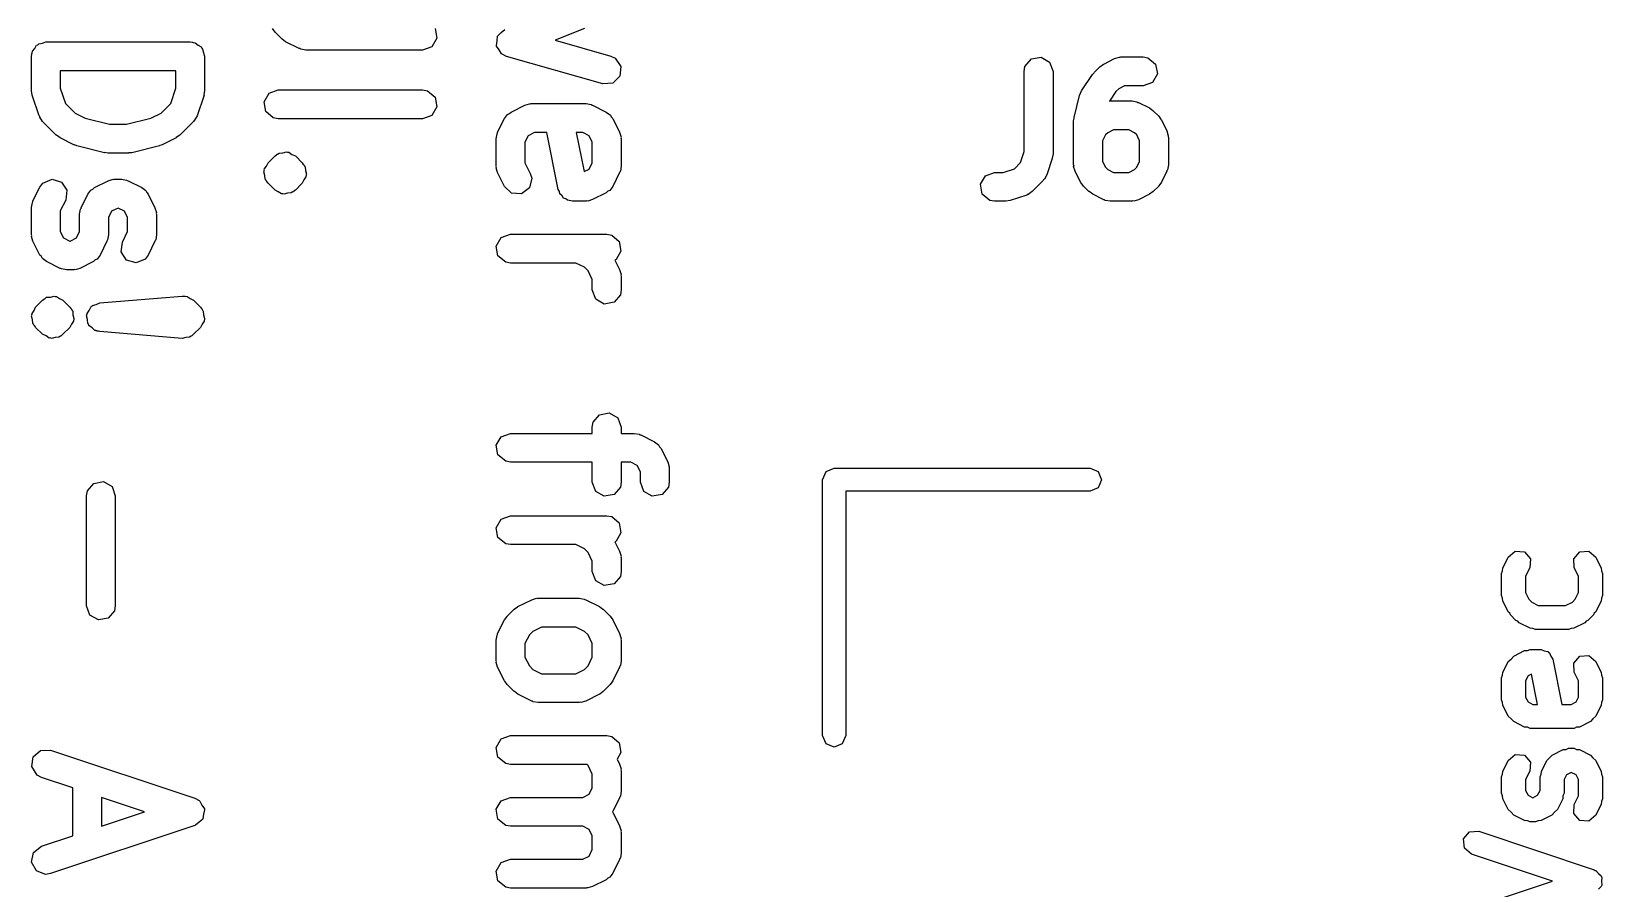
# Model space of a CAD drawing. Extents: x 83 to 117, y -104 to -70.4.
# Drawn here: x 108.47 to 116.63, y -86.5 to -82.04 of the extents above; entities that cross this region are included whole.
import ezdxf

# ---------------------------------------------------------------- set-up
doc = ezdxf.new("R2010")
doc.units = 0
doc.layers.add('BLACK', color=7, linetype='CONTINUOUS')

msp = doc.modelspace()

# ---------------------------------------------------------------- linework, layer by layer
at = {"layer": 'BLACK', "linetype": 'CONTINUOUS'}
for p, q in [((109.734, -82.0423), (109.721, -82.024)), ((109.769, -82.078), (109.734, -82.0423)), ((110.566, -82.0232), (110.575, -82.0737)), ((110.888, -82.0878), (110.891, -82.0636)), ((110.891, -82.0636), (110.892, -82.0625)), ((110.892, -82.061), (110.91, -82.0448)), ((110.892, -82.0625), (110.892, -82.061)), ((110.91, -82.0448), (110.928, -82.0279)), ((111.343, -82.0232), (111.19, -82.0846)), ((108.471, -82.1519), (108.473, -82.1422)), ((108.473, -82.1422), (108.485, -82.1273)), ((108.485, -82.1273), (108.495, -82.1104)), ((108.495, -82.1104), (108.502, -82.1081)), ((108.502, -82.1081), (108.506, -82.1029)), ((108.506, -82.1029), (108.525, -82.0995)), ((108.525, -82.0995), (108.543, -82.0929)), ((108.543, -82.0929), (109.293, -82.0929)), ((109.293, -82.0929), (109.303, -82.0946)), ((109.303, -82.0946), (109.306, -82.094)), ((109.306, -82.094), (109.309, -82.0957)), ((109.309, -82.0957), (109.319, -82.0974)), ((109.319, -82.0974), (109.334, -82.1099)), ((109.334, -82.1099), (109.351, -82.1196)), ((109.351, -82.1196), (109.353, -82.126)), ((109.353, -82.126), (109.358, -82.1304)), ((109.358, -82.1304), (109.362, -82.1495)), ((109.362, -82.1495), (109.368, -82.1679)), ((109.771, -82.0787), (109.769, -82.078)), ((109.789, -82.0921), (109.771, -82.0787)), ((109.86, -82.1278), (109.789, -82.0921)), ((109.865, -82.1283), (109.86, -82.1278)), ((109.868, -82.1312), (109.865, -82.1283)), ((109.894, -82.1357), (109.868, -82.1312)), ((110.501, -82.1357), (109.894, -82.1357)), ((110.549, -82.1182), (110.501, -82.1357)), ((110.575, -82.0737), (110.549, -82.1182)), ((110.885, -82.1118), (110.888, -82.0878)), ((110.886, -82.1131), (110.885, -82.1118)), ((110.886, -82.1146), (110.886, -82.1131)), ((110.899, -82.1348), (110.886, -82.1146)), ((110.912, -82.1554), (110.899, -82.1348)), ((111.19, -82.0846), (111.479, -82.1672)), ((108.468, -82.1679), (108.47, -82.1581)), ((108.468, -82.3464), (108.468, -82.1679)), ((108.469, -82.1548), (108.471, -82.1519)), ((108.47, -82.1581), (108.469, -82.1548)), ((109.368, -82.1679), (109.368, -82.3464)), ((110.913, -82.1559), (110.912, -82.1554)), ((110.914, -82.1571), (110.913, -82.1559)), ((110.938, -82.1685), (110.914, -82.1571)), ((111.438, -82.3114), (110.938, -82.1685)), ((111.479, -82.1672), (111.502, -82.1786)), ((111.502, -82.1786), (111.531, -82.2211)), ((111.531, -82.2211), (111.526, -82.2721)), ((113.628, -82.2467), (113.632, -82.2211)), ((113.632, -82.2211), (113.665, -82.1818)), ((113.665, -82.1818), (113.716, -82.1729)), ((113.716, -82.1729), (113.76, -82.1985)), ((113.76, -82.1985), (113.778, -82.2467)), ((113.993, -82.2509), (114.021, -82.2223)), ((114.021, -82.2223), (114.04, -82.2094)), ((114.04, -82.2094), (114.041, -82.2082)), ((114.041, -82.2082), (114.098, -82.1797)), ((114.098, -82.1797), (114.123, -82.1722)), ((114.123, -82.1722), (114.127, -82.1733)), ((114.127, -82.1733), (114.131, -82.1717)), ((114.131, -82.1717), (114.246, -82.1717)), ((114.246, -82.1717), (114.271, -82.1763)), ((114.271, -82.1763), (114.311, -82.2092)), ((114.311, -82.2092), (114.32, -82.2598)), ((108.618, -82.2429), (108.618, -82.3343)), ((109.218, -82.2429), (108.618, -82.2429)), ((109.218, -82.3343), (109.218, -82.2429)), ((111.489, -82.3078), (111.438, -82.3114)), ((111.526, -82.2721), (111.489, -82.3078)), ((113.628, -82.6631), (113.628, -82.2467)), ((113.778, -82.2467), (113.778, -82.6753)), ((113.926, -82.348), (113.983, -82.2623)), ((113.983, -82.2623), (113.991, -82.254)), ((113.991, -82.254), (113.993, -82.2509)), ((114.294, -82.3042), (114.246, -82.3217)), ((114.32, -82.2598), (114.294, -82.3042)), ((108.469, -82.348), (108.468, -82.3464)), ((108.472, -82.3701), (108.469, -82.348)), ((108.508, -82.4773), (108.472, -82.3701)), ((108.618, -82.3343), (108.645, -82.4131)), ((109.192, -82.4131), (109.218, -82.3343)), ((109.365, -82.3701), (109.329, -82.4773)), ((109.368, -82.3464), (109.364, -82.3685)), ((109.364, -82.3685), (109.365, -82.3701)), ((109.677, -82.4048), (109.703, -82.3604)), ((109.703, -82.3604), (109.751, -82.3429)), ((109.751, -82.3429), (110.501, -82.3429)), ((110.501, -82.3429), (110.527, -82.3474)), ((110.527, -82.3474), (110.566, -82.3804)), ((110.566, -82.3804), (110.575, -82.4309)), ((113.887, -82.4857), (113.916, -82.3714)), ((113.916, -82.3714), (113.926, -82.3484)), ((113.926, -82.3484), (113.926, -82.348)), ((114.104, -82.3517), (114.071, -82.4016)), ((114.119, -82.337), (114.104, -82.3517)), ((114.149, -82.3217), (114.119, -82.337)), ((114.246, -82.3217), (114.149, -82.3217)), ((108.645, -82.4131), (108.695, -82.4634)), ((108.695, -82.4634), (108.748, -82.4899)), ((109.089, -82.4899), (109.142, -82.4634)), ((109.142, -82.4634), (109.192, -82.4131)), ((109.686, -82.4554), (109.677, -82.4048)), ((109.725, -82.4883), (109.686, -82.4554)), ((110.549, -82.4753), (110.501, -82.4929)), ((110.575, -82.4309), (110.549, -82.4753)), ((110.927, -82.4915), (110.942, -82.4705)), ((110.942, -82.4705), (110.953, -82.4661)), ((110.953, -82.4661), (110.961, -82.4579)), ((110.961, -82.4579), (111.032, -82.4222)), ((111.032, -82.4222), (111.057, -82.4148)), ((111.057, -82.4148), (111.061, -82.4158)), ((111.061, -82.4158), (111.065, -82.4143)), ((111.065, -82.4143), (111.351, -82.4143)), ((111.351, -82.4143), (111.377, -82.4188)), ((111.377, -82.4188), (111.38, -82.4217)), ((111.38, -82.4217), (111.385, -82.4222)), ((111.385, -82.4222), (111.456, -82.4579)), ((111.456, -82.4579), (111.477, -82.4734)), ((111.477, -82.4734), (111.482, -82.4837)), ((114.071, -82.4016), (114.074, -82.4003)), ((114.074, -82.4003), (114.189, -82.4003)), ((114.189, -82.4003), (114.214, -82.4048)), ((114.214, -82.4048), (114.218, -82.4077)), ((114.218, -82.4077), (114.222, -82.4082)), ((114.222, -82.4082), (114.279, -82.4368)), ((114.279, -82.4368), (114.297, -82.4502)), ((114.297, -82.4502), (114.299, -82.4509)), ((114.299, -82.4509), (114.327, -82.4794)), ((108.511, -82.4808), (108.508, -82.4773)), ((108.511, -82.4853), (108.511, -82.4808)), ((108.526, -82.5066), (108.511, -82.4853)), ((108.597, -82.578), (108.526, -82.5066)), ((108.748, -82.4899), (108.874, -82.5214)), ((108.874, -82.5214), (108.963, -82.5214)), ((108.963, -82.5214), (109.089, -82.4899)), ((109.311, -82.5066), (109.239, -82.578)), ((109.313, -82.5025), (109.311, -82.5066)), ((109.316, -82.5002), (109.313, -82.5025)), ((109.329, -82.4773), (109.316, -82.5002)), ((109.751, -82.4929), (109.725, -82.4883)), ((110.501, -82.4929), (109.751, -82.4929)), ((110.891, -82.5629), (110.927, -82.4915)), ((111.482, -82.4837), (111.49, -82.4915)), ((111.49, -82.4915), (111.525, -82.5629)), ((113.885, -82.5039), (113.888, -82.4891)), ((113.885, -82.7325), (113.885, -82.5039)), ((113.888, -82.4891), (113.887, -82.4857)), ((114.092, -82.5503), (114.062, -82.5655)), ((114.171, -82.5503), (114.092, -82.5503)), ((114.201, -82.5655), (114.171, -82.5503)), ((114.327, -82.4794), (114.34, -82.4978)), ((114.34, -82.4978), (114.341, -82.4989)), ((114.341, -82.4989), (114.37, -82.5561)), ((114.37, -82.5561), (114.377, -82.581)), ((108.599, -82.5787), (108.597, -82.578)), ((108.617, -82.5921), (108.599, -82.5787)), ((108.688, -82.6278), (108.617, -82.5921)), ((108.692, -82.6282), (108.688, -82.6278)), ((108.704, -82.6335), (108.692, -82.6282)), ((108.847, -82.6692), (108.704, -82.6335)), ((109.133, -82.6335), (108.99, -82.6692)), ((109.136, -82.6315), (109.133, -82.6335)), ((109.148, -82.6278), (109.136, -82.6315)), ((109.22, -82.5921), (109.148, -82.6278)), ((109.221, -82.5909), (109.22, -82.5921)), ((109.239, -82.578), (109.221, -82.5909)), ((110.883, -82.5964), (110.888, -82.5708)), ((110.883, -82.7393), (110.883, -82.5964)), ((110.888, -82.5708), (110.891, -82.5673)), ((110.891, -82.5673), (110.891, -82.5629)), ((111.05, -82.5809), (111.033, -82.6141)), ((111.033, -82.6141), (111.033, -82.7216)), ((111.083, -82.5643), (111.05, -82.5809)), ((111.147, -82.5643), (111.083, -82.5643)), ((111.206, -82.8611), (111.147, -82.5643)), ((111.3, -82.5643), (111.341, -82.7679)), ((111.334, -82.5643), (111.3, -82.5643)), ((111.367, -82.5809), (111.334, -82.5643)), ((111.383, -82.6141), (111.367, -82.5809)), ((111.383, -82.7216), (111.383, -82.6141)), ((111.525, -82.5629), (111.533, -82.5879)), ((111.533, -82.5879), (111.532, -82.5922)), ((111.532, -82.5922), (111.533, -82.5964)), ((111.533, -82.5964), (111.533, -82.7393)), ((114.05, -82.5769), (114.035, -82.6073)), ((114.035, -82.6073), (114.035, -82.7148)), ((114.062, -82.5655), (114.05, -82.5769)), ((114.213, -82.5769), (114.201, -82.5655)), ((114.228, -82.6073), (114.213, -82.5769)), ((114.228, -82.7148), (114.228, -82.6073)), ((114.377, -82.581), (114.376, -82.5854)), ((114.376, -82.5854), (114.378, -82.5896)), ((114.378, -82.5896), (114.378, -82.7325)), ((108.85, -82.6688), (108.847, -82.6692)), ((108.865, -82.6714), (108.85, -82.6688)), ((108.972, -82.6714), (108.865, -82.6714)), ((108.975, -82.6702), (108.972, -82.6714)), ((108.99, -82.6692), (108.975, -82.6702)), ((109.698, -82.722), (109.734, -82.6863)), ((109.734, -82.6863), (109.742, -82.6806)), ((109.742, -82.6806), (109.744, -82.6778)), ((109.744, -82.6778), (109.747, -82.677)), ((109.747, -82.677), (109.755, -82.6713)), ((109.755, -82.6713), (109.774, -82.6696)), ((109.774, -82.6696), (109.793, -82.6646)), ((109.793, -82.6646), (109.799, -82.6674)), ((109.799, -82.6674), (109.806, -82.6668)), ((109.806, -82.6668), (109.822, -82.678)), ((109.822, -82.678), (109.84, -82.6863)), ((109.84, -82.6863), (109.875, -82.722)), ((113.577, -82.7526), (113.609, -82.7205)), ((113.609, -82.7205), (113.628, -82.6631)), ((113.774, -82.699), (113.745, -82.7847)), ((113.778, -82.6753), (113.774, -82.6974)), ((113.774, -82.6974), (113.774, -82.699)), ((114.035, -82.7148), (114.05, -82.7452)), ((114.213, -82.7452), (114.228, -82.7148)), ((109.676, -82.7685), (109.678, -82.7654)), ((109.681, -82.7873), (109.676, -82.7685)), ((109.677, -82.762), (109.679, -82.759)), ((109.678, -82.7654), (109.677, -82.762)), ((109.678, -82.7556), (109.69, -82.7396)), ((109.679, -82.759), (109.678, -82.7556)), ((109.683, -82.8067), (109.681, -82.7873)), ((109.69, -82.7396), (109.698, -82.722)), ((109.875, -82.722), (109.881, -82.7301)), ((109.881, -82.7301), (109.884, -82.732)), ((109.884, -82.732), (109.885, -82.7352)), ((109.895, -82.7944), (109.884, -82.8104)), ((109.885, -82.7352), (109.885, -82.7354)), ((109.885, -82.7354), (109.887, -82.7375)), ((109.887, -82.7375), (109.888, -82.7395)), ((109.888, -82.7395), (109.89, -82.7433)), ((109.89, -82.7433), (109.892, -82.7627)), ((109.892, -82.7627), (109.897, -82.7815)), ((109.896, -82.788), (109.894, -82.791)), ((109.894, -82.791), (109.895, -82.7944)), ((109.897, -82.7815), (109.896, -82.7846)), ((109.896, -82.7846), (109.896, -82.788)), ((110.885, -82.7435), (110.883, -82.7393)), ((110.884, -82.7479), (110.885, -82.7435)), ((110.891, -82.7728), (110.884, -82.7479)), ((110.927, -82.8443), (110.891, -82.7728)), ((111.033, -82.7216), (111.061, -82.7772)), ((111.069, -82.8021), (111.057, -82.852)), ((111.061, -82.7772), (111.069, -82.8021)), ((111.341, -82.7679), (111.367, -82.7548)), ((111.367, -82.7548), (111.383, -82.7216)), ((111.525, -82.7728), (111.49, -82.8443)), ((111.526, -82.7684), (111.525, -82.7728)), ((111.529, -82.7649), (111.526, -82.7684)), ((111.533, -82.7393), (111.529, -82.7649)), ((113.4, -82.8337), (113.426, -82.7893)), ((113.426, -82.7893), (113.474, -82.7717)), ((113.474, -82.7717), (113.519, -82.7717)), ((113.519, -82.7717), (113.577, -82.7526)), ((113.745, -82.7847), (113.733, -82.8077)), ((113.887, -82.7367), (113.885, -82.7325)), ((113.885, -82.741), (113.887, -82.7367)), ((113.893, -82.766), (113.885, -82.741)), ((113.921, -82.8231), (113.893, -82.766)), ((114.05, -82.7452), (114.062, -82.7565)), ((114.062, -82.7565), (114.092, -82.7717)), ((114.092, -82.7717), (114.171, -82.7717)), ((114.171, -82.7717), (114.201, -82.7565)), ((114.201, -82.7565), (114.213, -82.7452)), ((114.37, -82.766), (114.341, -82.8231)), ((114.373, -82.7581), (114.37, -82.7615)), ((114.37, -82.7615), (114.37, -82.766)), ((114.378, -82.7325), (114.373, -82.7581)), ((108.476, -82.92), (108.512, -82.8486)), ((108.512, -82.8486), (108.527, -82.8277)), ((108.527, -82.8277), (108.575, -82.8073)), ((108.575, -82.8073), (108.624, -82.8219)), ((108.624, -82.8219), (108.652, -82.8647)), ((108.652, -82.8647), (108.646, -82.9157)), ((108.726, -82.9557), (108.762, -82.8843)), ((108.762, -82.8843), (108.777, -82.8634)), ((108.777, -82.8634), (108.788, -82.8589)), ((108.788, -82.8589), (108.796, -82.8508)), ((108.796, -82.8508), (108.867, -82.8151)), ((108.867, -82.8151), (108.892, -82.8076)), ((108.892, -82.8076), (108.896, -82.8087)), ((108.896, -82.8087), (108.9, -82.8071)), ((108.9, -82.8071), (108.936, -82.8071)), ((108.936, -82.8071), (108.962, -82.8117)), ((108.962, -82.8117), (108.965, -82.8145)), ((108.965, -82.8145), (108.97, -82.8151)), ((108.97, -82.8151), (109.041, -82.8508)), ((109.041, -82.8508), (109.062, -82.8663)), ((109.062, -82.8663), (109.067, -82.8766)), ((109.067, -82.8766), (109.075, -82.8843)), ((109.075, -82.8843), (109.11, -82.9557)), ((109.686, -82.8105), (109.683, -82.8067)), ((109.686, -82.8125), (109.686, -82.8105)), ((109.688, -82.8146), (109.686, -82.8125)), ((109.689, -82.8148), (109.688, -82.8146)), ((109.689, -82.818), (109.689, -82.8148)), ((109.692, -82.8199), (109.689, -82.818)), ((109.698, -82.828), (109.692, -82.8199)), ((109.734, -82.8637), (109.698, -82.828)), ((109.751, -82.872), (109.734, -82.8637)), ((109.767, -82.8832), (109.751, -82.872)), ((109.774, -82.8826), (109.767, -82.8832)), ((109.78, -82.8854), (109.774, -82.8826)), ((109.799, -82.8804), (109.78, -82.8854)), ((109.818, -82.8787), (109.799, -82.8804)), ((109.826, -82.873), (109.818, -82.8787)), ((109.83, -82.8722), (109.826, -82.873)), ((109.831, -82.8694), (109.83, -82.8722)), ((109.84, -82.8637), (109.831, -82.8694)), ((109.875, -82.828), (109.84, -82.8637)), ((109.884, -82.8104), (109.875, -82.828)), ((110.964, -82.8795), (110.927, -82.8443)), ((111.015, -82.8826), (110.964, -82.8795)), ((111.057, -82.852), (111.015, -82.8826)), ((111.213, -82.8717), (111.206, -82.8611)), ((111.215, -82.8839), (111.213, -82.8717)), ((111.226, -82.893), (111.215, -82.8839)), ((111.456, -82.8778), (111.385, -82.9135)), ((111.464, -82.8696), (111.456, -82.8778)), ((111.474, -82.8652), (111.464, -82.8696)), ((111.49, -82.8443), (111.474, -82.8652)), ((113.409, -82.8842), (113.4, -82.8337)), ((113.449, -82.9172), (113.409, -82.8842)), ((113.67, -82.8712), (113.649, -82.8861)), ((113.727, -82.8141), (113.67, -82.8712)), ((113.729, -82.81), (113.727, -82.8141)), ((113.733, -82.8077), (113.729, -82.81)), ((113.923, -82.8243), (113.921, -82.8231)), ((113.936, -82.8426), (113.923, -82.8243)), ((113.964, -82.8712), (113.936, -82.8426)), ((113.966, -82.8719), (113.964, -82.8712)), ((113.984, -82.8853), (113.966, -82.8719)), ((114.28, -82.8841), (114.279, -82.8853)), ((114.299, -82.8712), (114.28, -82.8841)), ((114.327, -82.8426), (114.299, -82.8712)), ((114.328, -82.8411), (114.327, -82.8426)), ((114.341, -82.8231), (114.328, -82.8411)), ((108.468, -82.9536), (108.473, -82.9279)), ((108.468, -83.0964), (108.468, -82.9536)), ((108.473, -82.9279), (108.476, -82.9245)), ((108.476, -82.9245), (108.476, -82.92)), ((108.646, -82.9157), (108.618, -82.9713)), ((108.718, -82.9893), (108.723, -82.9636)), ((108.723, -82.9636), (108.726, -82.9602)), ((108.726, -82.9602), (108.726, -82.9557)), ((108.918, -82.9571), (108.885, -82.9738)), ((108.919, -82.9571), (108.918, -82.9571)), ((108.952, -82.9738), (108.919, -82.9571)), ((109.11, -82.9557), (109.118, -82.9807)), ((111.233, -82.905), (111.226, -82.893)), ((111.245, -82.9089), (111.233, -82.905)), ((111.254, -82.9169), (111.245, -82.9089)), ((111.28, -82.9214), (111.254, -82.9169)), ((111.351, -82.9214), (111.28, -82.9214)), ((111.355, -82.9199), (111.351, -82.9214)), ((111.36, -82.9209), (111.355, -82.9199)), ((111.385, -82.9135), (111.36, -82.9209)), ((113.474, -82.9217), (113.449, -82.9172)), ((113.531, -82.9217), (113.474, -82.9217)), ((113.533, -82.9212), (113.531, -82.9217)), ((113.555, -82.9179), (113.533, -82.9212)), ((113.641, -82.8893), (113.555, -82.9179)), ((113.644, -82.8865), (113.641, -82.8893)), ((113.649, -82.8861), (113.644, -82.8865)), ((114.041, -82.9138), (113.984, -82.8853)), ((114.045, -82.9143), (114.041, -82.9138)), ((114.049, -82.9172), (114.045, -82.9143)), ((114.074, -82.9217), (114.049, -82.9172)), ((114.189, -82.9217), (114.074, -82.9217)), ((114.193, -82.9202), (114.189, -82.9217)), ((114.197, -82.9213), (114.193, -82.9202)), ((114.222, -82.9138), (114.197, -82.9213)), ((114.279, -82.8853), (114.222, -82.9138)), ((108.618, -82.9713), (108.618, -83.0787)), ((108.718, -83.0787), (108.718, -82.9893)), ((108.885, -82.9738), (108.868, -83.007)), ((108.868, -83.007), (108.868, -83.0964)), ((108.968, -83.007), (108.952, -82.9738)), ((108.968, -83.0787), (108.968, -83.007)), ((109.118, -82.9807), (109.117, -82.9851)), ((109.117, -82.9851), (109.118, -82.9893)), ((109.118, -82.9893), (109.118, -83.0964)), ((108.47, -83.1006), (108.468, -83.0964)), ((108.469, -83.105), (108.47, -83.1006)), ((108.476, -83.13), (108.469, -83.105)), ((108.618, -83.0787), (108.635, -83.112)), ((108.635, -83.112), (108.668, -83.1286)), ((108.668, -83.1286), (108.669, -83.1286)), ((108.669, -83.1286), (108.702, -83.112)), ((108.702, -83.112), (108.718, -83.0787)), ((108.861, -83.1255), (108.86, -83.13)), ((108.864, -83.1221), (108.861, -83.1255)), ((108.868, -83.0964), (108.864, -83.1221)), ((108.941, -83.1343), (108.968, -83.0787)), ((109.111, -83.1255), (109.11, -83.13)), ((109.114, -83.1221), (109.111, -83.1255)), ((109.118, -83.0964), (109.114, -83.1221)), ((110.884, -83.1548), (110.91, -83.1104)), ((110.91, -83.1104), (110.958, -83.0929)), ((110.958, -83.0929), (111.458, -83.0929)), ((111.458, -83.0929), (111.484, -83.0974)), ((111.484, -83.0974), (111.523, -83.1304)), ((108.512, -83.2014), (108.476, -83.13)), ((108.52, -83.2091), (108.512, -83.2014)), ((108.525, -83.2194), (108.52, -83.2091)), ((108.825, -83.2014), (108.809, -83.2223)), ((108.86, -83.13), (108.825, -83.2014)), ((108.935, -83.1853), (108.941, -83.1343)), ((108.963, -83.2281), (108.935, -83.1853)), ((109.075, -83.2014), (109.059, -83.2223)), ((109.11, -83.13), (109.075, -83.2014)), ((110.893, -83.2054), (110.884, -83.1548)), ((110.933, -83.2383), (110.893, -83.2054)), ((111.532, -83.1809), (111.507, -83.2253)), ((111.523, -83.1304), (111.532, -83.1809)), ((108.546, -83.2349), (108.525, -83.2194)), ((108.617, -83.2707), (108.546, -83.2349)), ((108.621, -83.2712), (108.617, -83.2707)), ((108.625, -83.274), (108.621, -83.2712)), ((108.65, -83.2786), (108.625, -83.274)), ((108.686, -83.2786), (108.65, -83.2786)), ((108.69, -83.277), (108.686, -83.2786)), ((108.695, -83.2781), (108.69, -83.277)), ((108.72, -83.2707), (108.695, -83.2781)), ((108.791, -83.2349), (108.72, -83.2707)), ((108.799, -83.2268), (108.791, -83.2349)), ((108.809, -83.2223), (108.799, -83.2268)), ((109.012, -83.2427), (108.963, -83.2281)), ((109.059, -83.2223), (109.012, -83.2427)), ((110.958, -83.2429), (110.933, -83.2383)), ((111.298, -83.2429), (110.958, -83.2429)), ((111.342, -83.2652), (111.298, -83.2429)), ((111.361, -83.2837), (111.342, -83.2652)), ((111.383, -83.3284), (111.361, -83.2837)), ((111.507, -83.2253), (111.501, -83.2275)), ((111.501, -83.2275), (111.525, -83.2772)), ((111.525, -83.2772), (111.533, -83.3021)), ((111.383, -83.3821), (111.383, -83.3284)), ((111.533, -83.3021), (111.532, -83.3065)), ((111.532, -83.3065), (111.533, -83.3107)), ((111.533, -83.3107), (111.533, -83.3821)), ((108.49, -83.472), (108.526, -83.4363)), ((108.526, -83.4363), (108.534, -83.4306)), ((108.534, -83.4306), (108.536, -83.4278)), ((108.536, -83.4278), (108.539, -83.427)), ((108.539, -83.427), (108.547, -83.4213)), ((108.547, -83.4213), (108.567, -83.4196)), ((108.567, -83.4196), (108.586, -83.4146)), ((108.586, -83.4146), (108.592, -83.4174)), ((108.592, -83.4174), (108.598, -83.4168)), ((108.598, -83.4168), (108.614, -83.428)), ((108.614, -83.428), (108.632, -83.4363)), ((108.632, -83.4363), (108.668, -83.472)), ((108.805, -83.4585), (108.823, -83.4503)), ((108.823, -83.4503), (109.251, -83.4145)), ((109.251, -83.4145), (109.261, -83.4154)), ((109.261, -83.4154), (109.264, -83.4146)), ((109.264, -83.4146), (109.267, -83.416)), ((109.267, -83.416), (109.277, -83.4169)), ((109.277, -83.4169), (109.293, -83.4281)), ((109.293, -83.4281), (109.311, -83.4363)), ((109.311, -83.4363), (109.346, -83.472)), ((111.401, -83.4304), (111.383, -83.3821)), ((111.445, -83.456), (111.401, -83.4304)), ((111.496, -83.4471), (111.445, -83.456)), ((111.529, -83.4078), (111.496, -83.4471)), ((111.533, -83.3821), (111.529, -83.4078)), ((108.469, -83.512), (108.471, -83.509)), ((108.47, -83.5154), (108.469, -83.512)), ((108.469, -83.5185), (108.47, -83.5154)), ((108.474, -83.5373), (108.469, -83.5185)), ((108.471, -83.5056), (108.482, -83.4896)), ((108.471, -83.509), (108.471, -83.5056)), ((108.475, -83.5567), (108.474, -83.5373)), ((108.482, -83.4896), (108.49, -83.472)), ((108.668, -83.472), (108.673, -83.4801)), ((108.673, -83.4801), (108.676, -83.482)), ((108.676, -83.482), (108.677, -83.4852)), ((108.677, -83.4852), (108.677, -83.4854)), ((108.677, -83.4854), (108.68, -83.4875)), ((108.68, -83.4875), (108.68, -83.4895)), ((108.68, -83.4895), (108.683, -83.4933)), ((108.683, -83.4933), (108.684, -83.5127)), ((108.684, -83.5127), (108.689, -83.5315)), ((108.689, -83.538), (108.687, -83.541)), ((108.689, -83.5315), (108.688, -83.5346)), ((108.688, -83.5346), (108.689, -83.538)), ((108.754, -83.5182), (108.756, -83.5152)), ((108.759, -83.5373), (108.754, -83.5182)), ((108.755, -83.512), (108.757, -83.5091)), ((108.756, -83.5152), (108.755, -83.512)), ((108.757, -83.5059), (108.768, -83.4896)), ((108.757, -83.5091), (108.757, -83.5059)), ((108.761, -83.557), (108.759, -83.5373)), ((108.768, -83.4896), (108.776, -83.4717)), ((108.776, -83.4717), (108.779, -83.4704)), ((108.779, -83.4704), (108.781, -83.4675)), ((108.781, -83.4675), (108.784, -83.4664)), ((108.784, -83.4664), (108.786, -83.4637)), ((108.786, -83.4637), (108.805, -83.4585)), ((109.346, -83.472), (109.352, -83.4801)), ((109.352, -83.4801), (109.355, -83.482)), ((109.355, -83.482), (109.356, -83.4852)), ((109.356, -83.4852), (109.356, -83.4854)), ((109.356, -83.4854), (109.358, -83.4875)), ((109.358, -83.4875), (109.359, -83.4895)), ((109.359, -83.4895), (109.361, -83.4933)), ((109.361, -83.4933), (109.363, -83.5127)), ((109.363, -83.5127), (109.368, -83.5315)), ((109.367, -83.538), (109.365, -83.541)), ((109.368, -83.5315), (109.367, -83.5346)), ((109.367, -83.5346), (109.367, -83.538)), ((108.478, -83.5605), (108.475, -83.5567)), ((108.478, -83.5625), (108.478, -83.5605)), ((108.481, -83.5646), (108.478, -83.5625)), ((108.481, -83.5648), (108.481, -83.5646)), ((108.482, -83.568), (108.481, -83.5648)), ((108.485, -83.5699), (108.482, -83.568)), ((108.49, -83.578), (108.485, -83.5699)), ((108.526, -83.6137), (108.49, -83.578)), ((108.544, -83.622), (108.526, -83.6137)), ((108.624, -83.6194), (108.622, -83.6222)), ((108.632, -83.6137), (108.624, -83.6194)), ((108.668, -83.578), (108.632, -83.6137)), ((108.676, -83.5604), (108.668, -83.578)), ((108.687, -83.5444), (108.676, -83.5604)), ((108.687, -83.541), (108.687, -83.5444)), ((108.764, -83.5593), (108.761, -83.557)), ((108.764, -83.5625), (108.764, -83.5593)), ((108.767, -83.5646), (108.764, -83.5625)), ((108.767, -83.5678), (108.767, -83.5646)), ((108.784, -83.5792), (108.767, -83.5678)), ((108.798, -83.5931), (108.784, -83.5792)), ((108.802, -83.5942), (108.798, -83.5931)), ((108.803, -83.5955), (108.802, -83.5942)), ((108.808, -83.5962), (108.803, -83.5955)), ((108.809, -83.5974), (108.808, -83.5962)), ((108.816, -83.598), (108.809, -83.5974)), ((108.823, -83.5997), (108.816, -83.598)), ((109.251, -83.6355), (108.823, -83.5997)), ((109.303, -83.6193), (109.301, -83.622)), ((109.311, -83.6137), (109.303, -83.6193)), ((109.346, -83.578), (109.311, -83.6137)), ((109.355, -83.5604), (109.346, -83.578)), ((109.366, -83.5444), (109.355, -83.5604)), ((109.365, -83.541), (109.366, -83.5444)), ((108.56, -83.6332), (108.544, -83.622)), ((108.566, -83.6326), (108.56, -83.6332)), ((108.573, -83.6354), (108.566, -83.6326)), ((108.591, -83.6304), (108.573, -83.6354)), ((108.611, -83.6287), (108.591, -83.6304)), ((108.619, -83.623), (108.611, -83.6287)), ((108.622, -83.6222), (108.619, -83.623)), ((109.27, -83.6304), (109.251, -83.6355)), ((109.289, -83.6287), (109.27, -83.6304)), ((109.298, -83.6229), (109.289, -83.6287)), ((109.301, -83.622), (109.298, -83.6229)), ((111.421, -84.0315), (111.471, -84.0226)), ((111.471, -84.0226), (111.516, -84.0482)), ((111.383, -84.0964), (111.388, -84.0708)), ((111.383, -84.1286), (111.383, -84.0964)), ((111.388, -84.0708), (111.421, -84.0315)), ((111.516, -84.0482), (111.533, -84.0964)), ((111.533, -84.0964), (111.533, -84.1286)), ((110.884, -84.1905), (110.91, -84.1461)), ((110.893, -84.2411), (110.884, -84.1905)), ((110.91, -84.1461), (110.958, -84.1286)), ((110.958, -84.1286), (111.383, -84.1286)), ((111.533, -84.1286), (111.601, -84.1286)), ((111.601, -84.1286), (111.627, -84.1331)), ((111.627, -84.1331), (111.63, -84.136)), ((111.63, -84.136), (111.635, -84.1365)), ((111.635, -84.1365), (111.706, -84.1722)), ((111.706, -84.1722), (111.727, -84.1877)), ((111.727, -84.1877), (111.732, -84.198)), ((110.933, -84.274), (110.893, -84.2411)), ((111.732, -84.198), (111.74, -84.2057)), ((111.74, -84.2057), (111.775, -84.2772)), ((110.958, -84.2786), (110.933, -84.274)), ((111.383, -84.2786), (110.958, -84.2786)), ((111.383, -84.3821), (111.383, -84.2786)), ((111.584, -84.2786), (111.533, -84.2786)), ((111.533, -84.2786), (111.533, -84.3821)), ((111.617, -84.2952), (111.584, -84.2786)), ((111.633, -84.3284), (111.617, -84.2952)), ((111.633, -84.3821), (111.633, -84.3284)), ((111.775, -84.2772), (111.783, -84.3021)), ((111.783, -84.3021), (111.782, -84.3065)), ((111.782, -84.3065), (111.783, -84.3107)), ((111.783, -84.3107), (111.783, -84.3821)), ((112.58, -84.37), (112.598, -84.3276)), ((112.598, -84.3276), (112.64, -84.31)), ((112.64, -84.31), (113.97, -84.31)), ((113.97, -84.31), (114.012, -84.3276)), ((114.012, -84.3276), (114.03, -84.37)), ((108.754, -84.4536), (108.759, -84.4279)), ((108.759, -84.4279), (108.792, -84.3886)), ((108.792, -84.3886), (108.842, -84.3797)), ((108.842, -84.3797), (108.887, -84.4054)), ((108.887, -84.4054), (108.904, -84.4536)), ((111.401, -84.4304), (111.383, -84.3821)), ((111.445, -84.456), (111.401, -84.4304)), ((111.529, -84.4078), (111.496, -84.4471)), ((111.533, -84.3821), (111.529, -84.4078)), ((111.651, -84.4304), (111.633, -84.3821)), ((111.695, -84.456), (111.651, -84.4304)), ((111.779, -84.4078), (111.746, -84.4471)), ((111.783, -84.3821), (111.779, -84.4078)), ((112.58, -85.7), (112.58, -84.37)), ((113.97, -84.43), (112.7, -84.43)), ((112.7, -84.43), (112.7, -85.7)), ((114.012, -84.4124), (113.97, -84.43)), ((114.03, -84.37), (114.012, -84.4124)), ((108.754, -85.025), (108.754, -84.4536)), ((108.904, -84.4536), (108.904, -85.025)), ((111.496, -84.4471), (111.445, -84.456)), ((111.746, -84.4471), (111.695, -84.456)), ((110.884, -84.6191), (110.91, -84.5747)), ((110.91, -84.5747), (110.958, -84.5571)), ((110.958, -84.5571), (111.458, -84.5571)), ((111.458, -84.5571), (111.484, -84.5617)), ((111.484, -84.5617), (111.523, -84.5946)), ((111.523, -84.5946), (111.532, -84.6452)), ((110.893, -84.6696), (110.884, -84.6191)), ((110.933, -84.7026), (110.893, -84.6696)), ((111.532, -84.6452), (111.507, -84.6896)), ((110.958, -84.7071), (110.933, -84.7026)), ((111.298, -84.7071), (110.958, -84.7071)), ((111.342, -84.7295), (111.298, -84.7071)), ((111.361, -84.748), (111.342, -84.7295)), ((111.383, -84.7927), (111.361, -84.748)), ((111.507, -84.6896), (111.501, -84.6918)), ((111.501, -84.6918), (111.525, -84.7415)), ((111.525, -84.7415), (111.533, -84.7664)), ((116.144, -84.772), (116.18, -84.7407)), ((116.18, -84.7407), (116.228, -84.7441)), ((116.228, -84.7441), (116.259, -84.7802)), ((116.484, -84.7802), (116.515, -84.7441)), ((116.515, -84.7441), (116.563, -84.7407)), ((116.563, -84.7407), (116.599, -84.772)), ((111.383, -84.8464), (111.383, -84.7927)), ((111.533, -84.7664), (111.532, -84.7708)), ((111.532, -84.7708), (111.533, -84.775)), ((111.533, -84.775), (111.533, -84.8464)), ((116.109, -84.8571), (116.114, -84.8437)), ((116.114, -84.8437), (116.116, -84.8292)), ((116.116, -84.8292), (116.144, -84.772)), ((116.256, -84.828), (116.234, -84.8719)), ((116.259, -84.7802), (116.256, -84.828)), ((116.487, -84.828), (116.484, -84.7802)), ((116.509, -84.8719), (116.487, -84.828)), ((116.599, -84.772), (116.627, -84.8292)), ((116.627, -84.8292), (116.628, -84.8437)), ((116.628, -84.8437), (116.634, -84.8571)), ((111.401, -84.8946), (111.383, -84.8464)), ((111.445, -84.9203), (111.401, -84.8946)), ((111.496, -84.9114), (111.445, -84.9203)), ((111.529, -84.8721), (111.496, -84.9114)), ((111.533, -84.8464), (111.529, -84.8721)), ((116.109, -84.9714), (116.109, -84.8571)), ((116.234, -84.8719), (116.234, -84.9567)), ((116.509, -84.9567), (116.509, -84.8719)), ((116.634, -84.8571), (116.634, -84.9714)), ((110.996, -85.0293), (111.068, -84.9936)), ((111.068, -84.9936), (111.093, -84.9862)), ((111.093, -84.9862), (111.097, -84.9872)), ((111.097, -84.9872), (111.101, -84.9857)), ((111.101, -84.9857), (111.315, -84.9857)), ((111.315, -84.9857), (111.341, -84.9902)), ((111.341, -84.9902), (111.345, -84.9931)), ((111.345, -84.9931), (111.349, -84.9936)), ((111.349, -84.9936), (111.42, -85.0293)), ((116.114, -84.9849), (116.109, -84.9714)), ((116.116, -84.9994), (116.114, -84.9849)), ((116.144, -85.0565), (116.116, -84.9994)), ((116.234, -84.9567), (116.251, -84.9915)), ((116.251, -84.9915), (116.266, -85.0058)), ((116.266, -85.0058), (116.3, -85.0232)), ((116.442, -85.0232), (116.477, -85.0058)), ((116.477, -85.0058), (116.491, -84.9915)), ((116.491, -84.9915), (116.509, -84.9567)), ((116.627, -84.9994), (116.599, -85.0565)), ((116.628, -84.9849), (116.627, -84.9994)), ((116.634, -84.9714), (116.628, -84.9849)), ((108.772, -85.0732), (108.754, -85.025)), ((108.816, -85.0989), (108.772, -85.0732)), ((108.9, -85.0507), (108.867, -85.09)), ((108.904, -85.025), (108.9, -85.0507)), ((110.927, -85.0986), (110.94, -85.0806)), ((110.94, -85.0806), (110.941, -85.0791)), ((110.941, -85.0791), (110.977, -85.0434)), ((110.977, -85.0434), (110.995, -85.0305)), ((110.995, -85.0305), (110.996, -85.0293)), ((111.42, -85.0293), (111.438, -85.0427)), ((111.438, -85.0427), (111.44, -85.0434)), ((111.44, -85.0434), (111.476, -85.0791)), ((111.476, -85.0791), (111.489, -85.0975)), ((116.152, -85.0633), (116.144, -85.0565)), ((116.156, -85.0728), (116.152, -85.0633)), ((116.184, -85.1013), (116.156, -85.0728)), ((116.3, -85.0232), (116.442, -85.0232)), ((116.587, -85.0728), (116.558, -85.1013)), ((116.591, -85.0633), (116.587, -85.0728)), ((116.599, -85.0565), (116.591, -85.0633)), ((108.867, -85.09), (108.816, -85.0989)), ((110.891, -85.17), (110.927, -85.0986)), ((110.891, -85.1745), (110.891, -85.17)), ((111.074, -85.1581), (111.056, -85.1766)), ((111.119, -85.1357), (111.074, -85.1581)), ((111.298, -85.1357), (111.119, -85.1357)), ((111.342, -85.1581), (111.298, -85.1357)), ((111.361, -85.1766), (111.342, -85.1581)), ((111.489, -85.0975), (111.49, -85.0986)), ((111.49, -85.0986), (111.525, -85.17)), ((111.525, -85.17), (111.533, -85.195)), ((116.194, -85.1053), (116.184, -85.1013)), ((116.201, -85.113), (116.194, -85.1053)), ((116.258, -85.1416), (116.201, -85.113)), ((116.272, -85.1426), (116.258, -85.1416)), ((116.286, -85.1482), (116.272, -85.1426)), ((116.457, -85.1482), (116.286, -85.1482)), ((116.471, -85.1426), (116.457, -85.1482)), ((116.485, -85.1416), (116.471, -85.1426)), ((116.542, -85.113), (116.485, -85.1416)), ((116.549, -85.1053), (116.542, -85.113)), ((116.558, -85.1013), (116.549, -85.1053)), ((110.883, -85.2036), (110.888, -85.1779)), ((110.883, -85.3107), (110.883, -85.2036)), ((110.888, -85.1779), (110.891, -85.1745)), ((111.056, -85.1766), (111.033, -85.2213)), ((111.033, -85.2213), (111.033, -85.293)), ((111.383, -85.2213), (111.361, -85.1766)), ((111.383, -85.293), (111.383, -85.2213)), ((111.533, -85.195), (111.532, -85.1994)), ((111.532, -85.1994), (111.533, -85.2036)), ((111.533, -85.2036), (111.533, -85.3107)), ((116.244, -85.2574), (116.257, -85.2518)), ((116.257, -85.2518), (116.314, -85.2518)), ((116.314, -85.2518), (116.331, -85.2587)), ((110.885, -85.3149), (110.883, -85.3107)), ((110.884, -85.3193), (110.885, -85.3149)), ((110.891, -85.3443), (110.884, -85.3193)), ((111.033, -85.293), (111.056, -85.3377)), ((111.361, -85.3377), (111.383, -85.293)), ((111.533, -85.3107), (111.529, -85.3364)), ((116.116, -85.372), (116.144, -85.3149)), ((116.144, -85.3149), (116.159, -85.3019)), ((116.159, -85.3019), (116.172, -85.287)), ((116.172, -85.287), (116.229, -85.2584)), ((116.229, -85.2584), (116.244, -85.2574)), ((116.331, -85.2587), (116.349, -85.2623)), ((116.349, -85.2623), (116.353, -85.2676)), ((116.353, -85.2676), (116.358, -85.2701)), ((116.358, -85.2701), (116.365, -85.2869)), ((116.365, -85.2869), (116.376, -85.302)), ((116.376, -85.302), (116.423, -85.5375)), ((116.484, -85.3231), (116.515, -85.287)), ((116.487, -85.3708), (116.484, -85.3231)), ((116.515, -85.287), (116.563, -85.2836)), ((116.563, -85.2836), (116.599, -85.3149)), ((116.599, -85.3149), (116.627, -85.3721)), ((110.927, -85.4157), (110.891, -85.3443)), ((110.928, -85.4168), (110.927, -85.4157)), ((111.056, -85.3377), (111.074, -85.3562)), ((111.074, -85.3562), (111.119, -85.3786)), ((111.119, -85.3786), (111.298, -85.3786)), ((111.298, -85.3786), (111.342, -85.3562)), ((111.342, -85.3562), (111.361, -85.3377)), ((111.49, -85.4157), (111.476, -85.4337)), ((111.525, -85.3443), (111.49, -85.4157)), ((111.526, -85.3398), (111.525, -85.3443)), ((111.529, -85.3364), (111.526, -85.3398)), ((116.109, -85.4), (116.114, -85.3866)), ((116.109, -85.5143), (116.109, -85.4)), ((116.114, -85.3866), (116.116, -85.372)), ((116.247, -85.3894), (116.234, -85.4148)), ((116.234, -85.4148), (116.234, -85.4995)), ((116.264, -85.3808), (116.247, -85.3894)), ((116.295, -85.5375), (116.264, -85.3808)), ((116.509, -85.4148), (116.487, -85.3708)), ((116.509, -85.4995), (116.509, -85.4148)), ((116.627, -85.3721), (116.628, -85.3866)), ((116.628, -85.3866), (116.634, -85.4)), ((116.634, -85.4), (116.634, -85.5143)), ((110.941, -85.4352), (110.928, -85.4168)), ((110.977, -85.4709), (110.941, -85.4352)), ((110.978, -85.4716), (110.977, -85.4709)), ((110.996, -85.4849), (110.978, -85.4716)), ((111.068, -85.5207), (110.996, -85.4849)), ((111.42, -85.4849), (111.349, -85.5207)), ((111.422, -85.4838), (111.42, -85.4849)), ((111.44, -85.4709), (111.422, -85.4838)), ((111.476, -85.4352), (111.44, -85.4709)), ((111.476, -85.4337), (111.476, -85.4352)), ((111.072, -85.5212), (111.068, -85.5207)), ((111.076, -85.524), (111.072, -85.5212)), ((111.101, -85.5286), (111.076, -85.524)), ((111.315, -85.5286), (111.101, -85.5286)), ((111.32, -85.527), (111.315, -85.5286)), ((111.324, -85.5281), (111.32, -85.527)), ((111.349, -85.5207), (111.324, -85.5281)), ((116.114, -85.5277), (116.109, -85.5143)), ((116.116, -85.5422), (116.114, -85.5277)), ((116.144, -85.5994), (116.116, -85.5422)), ((116.234, -85.4995), (116.247, -85.5248)), ((116.247, -85.5248), (116.272, -85.5375)), ((116.272, -85.5375), (116.295, -85.5375)), ((116.423, -85.5375), (116.471, -85.5375)), ((116.471, -85.5375), (116.496, -85.5248)), ((116.496, -85.5248), (116.509, -85.4995)), ((116.627, -85.5422), (116.599, -85.5994)), ((116.628, -85.5277), (116.627, -85.5422)), ((116.634, -85.5143), (116.628, -85.5277)), ((116.159, -85.6124), (116.144, -85.5994)), ((116.172, -85.6273), (116.159, -85.6124)), ((116.229, -85.6559), (116.172, -85.6273)), ((116.244, -85.6569), (116.229, -85.6559)), ((116.257, -85.6625), (116.244, -85.6569)), ((116.499, -85.6569), (116.486, -85.6625)), ((116.514, -85.6559), (116.499, -85.6569)), ((116.571, -85.6273), (116.514, -85.6559)), ((116.584, -85.6124), (116.571, -85.6273)), ((116.599, -85.5994), (116.584, -85.6124)), ((110.884, -85.762), (110.91, -85.7175)), ((110.91, -85.7175), (110.958, -85.7)), ((110.958, -85.7), (111.458, -85.7)), ((111.458, -85.7), (111.484, -85.7045)), ((111.484, -85.7045), (111.523, -85.7375)), ((111.523, -85.7375), (111.532, -85.788)), ((112.598, -85.7424), (112.58, -85.7)), ((112.64, -85.76), (112.598, -85.7424)), ((112.682, -85.7424), (112.64, -85.76)), ((112.7, -85.7), (112.682, -85.7424)), ((116.486, -85.6625), (116.257, -85.6625)), ((108.47, -85.8615), (108.477, -85.8107)), ((108.477, -85.8107), (108.516, -85.7767)), ((108.516, -85.7767), (108.567, -85.7753)), ((108.567, -85.7753), (109.317, -86.0253)), ((110.893, -85.8125), (110.884, -85.762)), ((110.933, -85.8455), (110.893, -85.8125)), ((111.532, -85.788), (111.512, -85.8224)), ((111.512, -85.8224), (111.525, -85.8486)), ((116.144, -85.8292), (116.18, -85.7978)), ((116.18, -85.7978), (116.228, -85.8012)), ((116.228, -85.8012), (116.259, -85.8374)), ((116.344, -85.8292), (116.359, -85.8162)), ((116.359, -85.8162), (116.372, -85.8012)), ((116.372, -85.8012), (116.429, -85.7727)), ((116.429, -85.7727), (116.444, -85.7716)), ((116.444, -85.7716), (116.457, -85.7661)), ((116.457, -85.7661), (116.486, -85.7661)), ((116.486, -85.7661), (116.499, -85.7716)), ((116.499, -85.7716), (116.514, -85.7727)), ((116.514, -85.7727), (116.571, -85.8012)), ((116.571, -85.8012), (116.584, -85.8162)), ((116.584, -85.8162), (116.599, -85.8292)), ((108.497, -85.9052), (108.47, -85.8615)), ((108.52, -85.9176), (108.497, -85.9052)), ((110.958, -85.85), (110.933, -85.8455)), ((111.356, -85.85), (110.958, -85.85)), ((111.361, -85.8551), (111.356, -85.85)), ((111.383, -85.8998), (111.361, -85.8551)), ((111.383, -85.9716), (111.383, -85.8998)), ((111.525, -85.8486), (111.533, -85.8736)), ((111.533, -85.8736), (111.532, -85.8779)), ((111.532, -85.8779), (111.533, -85.8821)), ((111.533, -85.8821), (111.533, -85.9893)), ((116.109, -85.9143), (116.114, -85.9008)), ((116.114, -85.9008), (116.116, -85.8863)), ((116.116, -85.8863), (116.144, -85.8292)), ((116.256, -85.8851), (116.234, -85.929)), ((116.259, -85.8374), (116.256, -85.8851)), ((116.309, -85.9143), (116.314, -85.9008)), ((116.314, -85.9008), (116.316, -85.8863)), ((116.316, -85.8863), (116.344, -85.8292)), ((116.447, -85.9037), (116.434, -85.929)), ((116.471, -85.8913), (116.447, -85.9037)), ((116.496, -85.9037), (116.471, -85.8913)), ((116.509, -85.929), (116.496, -85.9037)), ((116.599, -85.8292), (116.627, -85.8863)), ((116.627, -85.8863), (116.628, -85.9008)), ((116.628, -85.9008), (116.634, -85.9143)), ((108.683, -85.9719), (108.52, -85.9176)), ((108.683, -86.2209), (108.683, -85.9719)), ((111.367, -86.0048), (111.383, -85.9716)), ((116.109, -86), (116.109, -85.9143)), ((116.234, -85.929), (116.234, -85.9852)), ((116.234, -85.9852), (116.247, -86.0106)), ((116.296, -86.0106), (116.309, -85.9852)), ((116.309, -85.9852), (116.309, -85.9143)), ((116.434, -85.929), (116.434, -86)), ((116.509, -86.0138), (116.509, -85.929)), ((116.634, -85.9143), (116.634, -86.0286)), ((109.056, -86.0964), (108.833, -86.0219)), ((108.833, -86.0219), (108.833, -86.1709)), ((109.317, -86.0253), (109.34, -86.0377)), ((109.34, -86.0377), (109.341, -86.0395)), ((109.341, -86.0395), (109.343, -86.0403)), ((109.343, -86.0403), (109.354, -86.0612)), ((109.354, -86.0612), (109.367, -86.0814)), ((110.884, -86.0834), (110.91, -86.039)), ((110.91, -86.039), (110.958, -86.0214)), ((110.958, -86.0214), (111.334, -86.0214)), ((111.334, -86.0214), (111.367, -86.0048)), ((111.525, -86.0228), (111.49, -86.0943)), ((111.526, -86.0184), (111.525, -86.0228)), ((111.529, -86.0149), (111.526, -86.0184)), ((111.533, -85.9893), (111.529, -86.0149)), ((116.114, -86.0134), (116.109, -86)), ((116.116, -86.028), (116.114, -86.0134)), ((116.144, -86.0851), (116.116, -86.028)), ((116.247, -86.0106), (116.271, -86.023)), ((116.271, -86.023), (116.296, -86.0106)), ((116.427, -86.028), (116.399, -86.0851)), ((116.428, -86.0134), (116.427, -86.028)), ((116.434, -86), (116.428, -86.0134)), ((116.484, -86.1055), (116.487, -86.0578)), ((116.487, -86.0578), (116.509, -86.0138)), ((116.627, -86.0565), (116.599, -86.1137)), ((116.628, -86.042), (116.627, -86.0565)), ((116.634, -86.0286), (116.628, -86.042)), ((108.833, -86.1709), (109.056, -86.0964)), ((109.339, -86.1504), (109.321, -86.1662)), ((109.357, -86.1357), (109.339, -86.1504)), ((109.358, -86.1336), (109.357, -86.1357)), ((109.359, -86.1321), (109.358, -86.1336)), ((109.363, -86.1087), (109.359, -86.1321)), ((109.368, -86.0854), (109.363, -86.1087)), ((109.367, -86.0814), (109.367, -86.0835)), ((109.367, -86.0835), (109.368, -86.0854)), ((110.893, -86.1339), (110.884, -86.0834)), ((110.933, -86.1669), (110.893, -86.1339)), ((111.49, -86.0943), (111.488, -86.0968)), ((111.488, -86.0968), (111.49, -86.0986)), ((111.49, -86.0986), (111.525, -86.17)), ((116.159, -86.0981), (116.144, -86.0851)), ((116.172, -86.113), (116.159, -86.0981)), ((116.229, -86.1416), (116.172, -86.113)), ((116.244, -86.1426), (116.229, -86.1416)), ((116.257, -86.1482), (116.244, -86.1426)), ((116.286, -86.1482), (116.257, -86.1482)), ((116.299, -86.1426), (116.286, -86.1482)), ((116.314, -86.1416), (116.299, -86.1426)), ((116.371, -86.113), (116.314, -86.1416)), ((116.384, -86.0981), (116.371, -86.113)), ((116.399, -86.0851), (116.384, -86.0981)), ((116.515, -86.1416), (116.484, -86.1055)), ((116.563, -86.145), (116.515, -86.1416)), ((116.599, -86.1137), (116.563, -86.145)), ((108.52, -86.2753), (108.683, -86.2209)), ((109.317, -86.1676), (108.567, -86.4176)), ((109.319, -86.1662), (109.317, -86.1676)), ((109.321, -86.1662), (109.319, -86.1662)), ((110.958, -86.1714), (110.933, -86.1669)), ((111.334, -86.1714), (110.958, -86.1714)), ((111.367, -86.188), (111.334, -86.1714)), ((111.383, -86.2213), (111.367, -86.188)), ((111.383, -86.293), (111.383, -86.2213)), ((111.525, -86.17), (111.533, -86.195)), ((111.533, -86.195), (111.532, -86.1994)), ((111.532, -86.1994), (111.533, -86.2036)), ((111.533, -86.2036), (111.533, -86.3107)), ((115.912, -86.2374), (115.943, -86.2012)), ((115.943, -86.2012), (115.991, -86.1978)), ((115.991, -86.1978), (116.591, -86.3978)), ((108.469, -86.3574), (108.479, -86.3072)), ((108.479, -86.3072), (108.52, -86.2753)), ((111.367, -86.3262), (111.383, -86.293)), ((111.533, -86.3107), (111.529, -86.3364)), ((115.916, -86.2851), (115.912, -86.2374)), ((115.952, -86.3164), (115.916, -86.2851)), ((108.494, -86.4025), (108.469, -86.3574)), ((110.884, -86.4048), (110.91, -86.3604)), ((110.91, -86.3604), (110.958, -86.3429)), ((110.958, -86.3429), (111.334, -86.3429)), ((111.334, -86.3429), (111.367, -86.3262)), ((111.525, -86.3443), (111.49, -86.4157)), ((111.526, -86.3398), (111.525, -86.3443)), ((111.529, -86.3364), (111.526, -86.3398)), ((116.374, -86.4571), (115.952, -86.3164)), ((108.541, -86.4214), (108.494, -86.4025)), ((108.567, -86.4176), (108.541, -86.4214)), ((110.893, -86.4554), (110.884, -86.4048)), ((110.933, -86.4883), (110.893, -86.4554)), ((111.456, -86.4492), (111.385, -86.4849)), ((111.464, -86.4411), (111.456, -86.4492)), ((111.474, -86.4366), (111.464, -86.4411)), ((111.49, -86.4157), (111.474, -86.4366)), ((115.952, -86.5978), (116.374, -86.4571)), ((116.591, -86.3978), (116.595, -86.4009)), ((116.595, -86.4009), (116.599, -86.4012)), ((116.599, -86.4012), (116.612, -86.4162)), ((116.612, -86.4162), (116.627, -86.4292)), ((116.627, -86.4292), (116.628, -86.4338)), ((116.628, -86.4338), (116.631, -86.4374)), ((116.631, -86.4769), (116.628, -86.4804)), ((116.631, -86.4374), (116.629, -86.4571)), ((116.629, -86.4571), (116.631, -86.4769)), ((110.958, -86.4929), (110.933, -86.4883)), ((111.351, -86.4929), (110.958, -86.4929)), ((111.355, -86.4913), (111.351, -86.4929)), ((111.36, -86.4924), (111.355, -86.4913)), ((111.385, -86.4849), (111.36, -86.4924)), ((116.627, -86.4851), (116.612, -86.4981)), ((116.628, -86.4804), (116.627, -86.4851))]:
    msp.add_line(p, q, dxfattribs=at)

doc.saveas('drawing.dxf')
